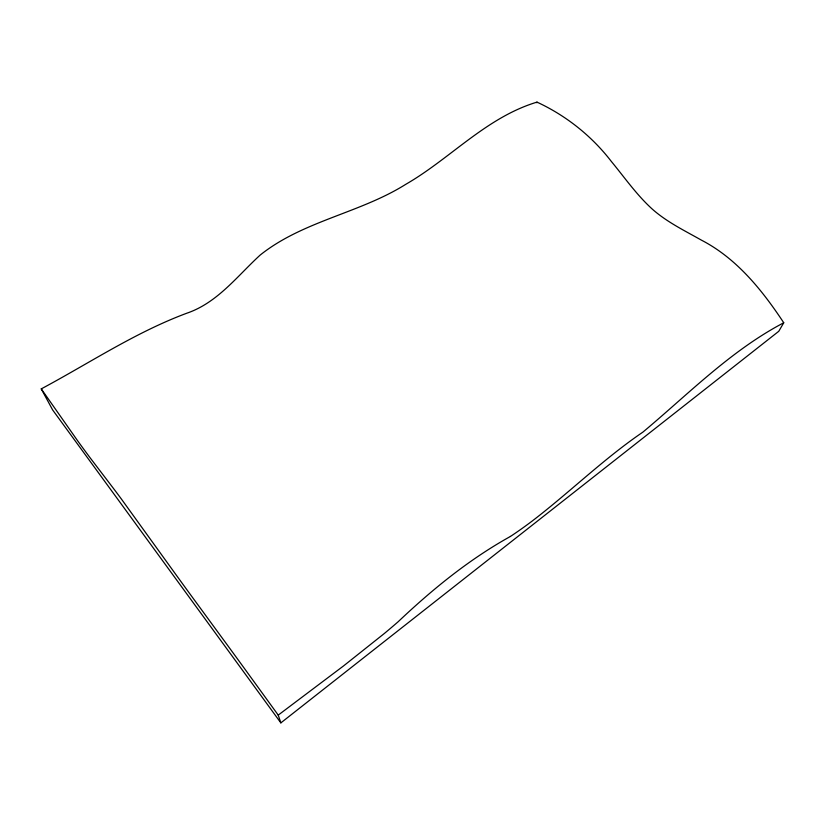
<?xml version="1.0" encoding="UTF-8"?>
<svg xmlns="http://www.w3.org/2000/svg" width="825" height="825" viewBox="0 0 825 825"><rect width="100%" height="100%" fill="white"/><g stroke="black" fill="none" stroke-linecap="round" stroke-linejoin="round"><path stroke-width="1.24" d="M536.879 102.785L536.993 102.125C566.115 115.603 591.814 136.063 611.377 161.494C624.69 177.633 636.735 195.009 652.307 209.127C666.878 222.059 684.564 230.608 701.384 240.127C736.694 258.349 762.238 290.225 783.75 322.761L778.769 331.289L280.861 722.875L52.656 409.963L41.25 388.884C89.399 363.134 135.259 332.423 186.667 313.263C217.398 302.847 237.146 276.169 260.153 255.08C302.847 220.956 359.721 213.211 405.694 184.367A223.802 123.657 -50.9 0 0 414.119 179.283C455.06 153.45 489.452 116.449 536.993 102.125M280.861 722.875L278.231 715.11L343.509 665.95L384.295 633.528A222.111 58.462 -40.1 0 0 398.032 621.854C432.341 589.37 469.002 559.443 510.427 536.446M783.75 322.761C730.527 350.759 688.524 393.979 642.912 432.104C603.704 458.803 569.848 492.195 532.28 520.977A157.596 37.713 -43.3 0 1 510.427 536.446M278.231 715.11L242.653 666.023A691.391 28.308 54.8 0 0 226.669 644.108L189.843 593.794A1281.215 194.576 57.9 0 1 172.765 570.25L121.399 499.043A133.506 8.002 55.5 0 0 113.561 488.565L90.121 457.803A151.037 10.508 56.1 0 1 77.808 441.024L41.25 388.884"/></g></svg>
